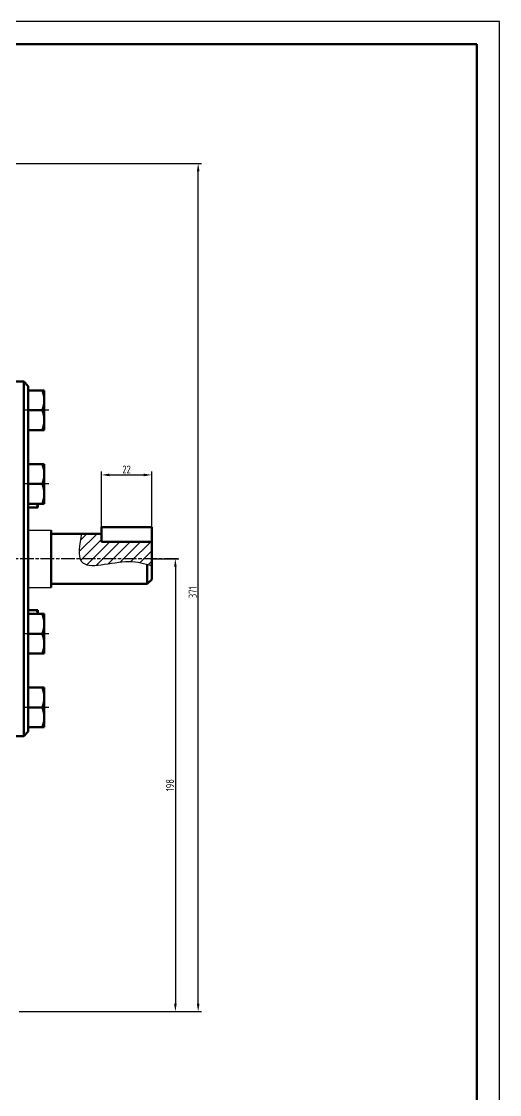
# Model space of a CAD drawing. Header units: millimetres. Extents: x -11122 to -2883, y -3177 to -1688.
# Drawn here: x -7363.8 to -7154.6, y -2804.9 to -2335.6 of the extents above; entities that cross this region are included whole.
import ezdxf

# ---------------------------------------------------------------- set-up
doc = ezdxf.new("R2010")
doc.units = ezdxf.units.MM
doc.header["$LTSCALE"] = 0.5
doc.linetypes.add('AM_ISO08W050', pattern=[18, 12, -1.5, 3, -1.5])
doc.linetypes.add('AM_ISO08W050x2', pattern=[9, 6, -0.75, 1.5, -0.75])
for name, color, linetype, lineweight in [('AM_0', 7, 'Continuous', 50), ('AM_4', 3, 'Continuous', 25), ('AM_5', 3, 'Continuous', 25), ('AM_7', 4, 'AM_ISO08W050', 25)]:
    doc.layers.add(name, color=color, linetype=linetype, lineweight=lineweight)
doc.styles.add('TCVN', font='tcvn+7284-2003i.ttf', dxfattribs={"width": 0.8, "height": 3.5})
doc.dimstyles.new('MyTemplate$0', dxfattribs={"dimtxt": 3.5, "dimasz": 3.5, "dimexe": 1.5, "dimexo": 0, "dimtad": 1, "dimtoh": 1, "dimdec": 0, "dimzin": 0, "dimtxsty": 'TCVN', "dimcen": 0, "dimclrd": 3, "dimclre": 3, "dimclrt": 1, "dimadec": 0, "dimazin": 0, "dimtfac": 1, "dimtdec": 0, "dimtofl": 0, "dimtmove": 0, "dimatfit": 3, "dimfxl": 1, "dimtfill": 1, "dimtolj": 1, "dimtzin": 0, "dimarcsym": 0})

# ---------------------------------------------------------------- blocks, each defined once
blk = doc.blocks.new('*D120')
at = {"color": 3, "lineweight": -2, "transparency": 16777216}
for p, q in [((-7423.74, -2397.69), (-7284.97, -2397.69)), ((-7286.47, -2765.1), (-7286.47, -2401.19)), ((-7363.04, -2768.6), (-7284.97, -2768.6))]:
    blk.add_line(p, q, dxfattribs=at)
at = {"color": 3, "transparency": 16777216}
for points in [[(-7287.05, -2401.19), (-7285.88, -2401.19), (-7286.47, -2397.69)], [(-7287.05, -2765.1), (-7285.88, -2765.1), (-7286.47, -2768.6)]]:
    blk.add_solid(points, dxfattribs=at)
at = {"color": 1, "transparency": 16777216, "insert": (-7288.86, -2585.23), "char_height": 3.5, "attachment_point": 5, "rotation": 90, "style": 'TCVN', "bg_fill": 3, "box_fill_scale": 1.1, "bg_fill_color": 256, "bg_fill_true_color": 13158600, "bg_fill_transparency": 0}
blk.add_mtext('\\A1;371', dxfattribs=at)
blk = doc.blocks.new('*D126')
at = {"color": 3, "lineweight": -2, "transparency": 16777216}
for p, q in [((-7306.79, -2570.6), (-7294.94, -2570.6)), ((-7296.44, -2574.1), (-7296.44, -2765.1)), ((-7364.79, -2768.6), (-7294.94, -2768.6))]:
    blk.add_line(p, q, dxfattribs=at)
at = {"color": 3, "transparency": 16777216}
for points in [[(-7297.02, -2574.1), (-7295.85, -2574.1), (-7296.44, -2570.6)], [(-7297.02, -2765.1), (-7295.85, -2765.1), (-7296.44, -2768.6)]]:
    blk.add_solid(points, dxfattribs=at)
at = {"color": 1, "transparency": 16777216, "insert": (-7298.81, -2669.6), "char_height": 3.5, "attachment_point": 5, "rotation": 90, "style": 'TCVN', "bg_fill": 3, "box_fill_scale": 1.1, "bg_fill_color": 256, "bg_fill_true_color": 13158600, "bg_fill_transparency": 0}
blk.add_mtext('\\A1;198', dxfattribs=at)
blk = doc.blocks.new('*D146')
at = {"layer": 'AM_5', "color": 3, "lineweight": -2, "transparency": 16777216}
for p, q in [((-7328.79, -2563.1), (-7328.79, -2532.41)), ((-7325.29, -2533.91), (-7310.29, -2533.91)), ((-7306.79, -2563.1), (-7306.79, -2532.41))]:
    blk.add_line(p, q, dxfattribs=at)
at = {"layer": 'AM_5', "color": 3, "transparency": 16777216}
for points in [[(-7325.29, -2533.33), (-7325.29, -2534.49), (-7328.79, -2533.91)], [(-7310.29, -2533.33), (-7310.29, -2534.49), (-7306.79, -2533.91)]]:
    blk.add_solid(points, dxfattribs=at)
at = {"layer": 'AM_5', "color": 1, "transparency": 16777216, "insert": (-7317.79, -2531.53), "char_height": 3.5, "attachment_point": 5, "style": 'TCVN', "bg_fill": 3, "box_fill_scale": 1.1, "bg_fill_color": 256, "bg_fill_true_color": 13158600, "bg_fill_transparency": 0}
blk.add_mtext('\\A1;22', dxfattribs=at)

msp = doc.modelspace()

# ---------------------------------------------------------------- hatches: boundary and pattern name
at = {"layer": 'AM_7'}
h = msp.add_hatch(dxfattribs=at)
h.set_pattern_fill('ANSI31', color=256)
h.set_pattern_definition([(45, (-9323.954, -3677.309), (-2.245064, 2.245064), [])])
edge = h.paths.add_edge_path()
edge.add_line((-7328.79, -2563.1), (-7328.79, -2559.6))
edge.add_line((-7328.79, -2559.6), (-7337.54, -2559.6))
edge.add_spline(control_points=[(-7337.54, -2559.6), (-7338.39, -2564.55), (-7340.62, -2577.89), (-7319.4, -2569.85), (-7309.9, -2572.68), (-7306.79, -2573.6)], knot_values=[0.118833, 0.118833, 0.118833, 0.118833, 12.29556, 33.081906, 43.190557, 43.190557, 43.190557, 43.190557], degree=3, periodic=0)
edge.add_line((-7306.79, -2573.6), (-7306.79, -2563.1))
edge.add_line((-7306.79, -2563.1), (-7328.79, -2563.1))

# ---------------------------------------------------------------- linework, layer by layer
at = {"layer": 'AM_0'}
for p, q in [((-7164.6, -2345.59), (-8323.6, -2345.59)), ((-7164.6, -3166.59), (-7164.6, -2345.59)), ((-7362.79, -2493.1), (-7381.79, -2493.1)), ((-7362.79, -2493.1), (-7360.79, -2495.1)), ((-7360.79, -2548.22), (-7360.79, -2537.83)), ((-7360.84, -2550.6), (-7360.79, -2550.6)), ((-7328.79, -2559.6), (-7328.79, -2556.8)), ((-7328.79, -2556.8), (-7306.79, -2556.8)), ((-7306.79, -2556.8), (-7306.79, -2563.1)), ((-7350.79, -2583.1), (-7350.79, -2558.1)), ((-7350.79, -2559.45), (-7350.79, -2558.1)), ((-7350.79, -2559.6), (-7328.79, -2559.6)), ((-7328.79, -2563.1), (-7328.79, -2559.6)), ((-7328.79, -2559.6), (-7328.79, -2563.1)), ((-7306.79, -2579.6), (-7306.79, -2561.6)), ((-7328.79, -2563.1), (-7306.79, -2563.1)), ((-7308.79, -2581.6), (-7308.79, -2573.16)), ((-7308.79, -2581.6), (-7306.79, -2579.6)), ((-7350.79, -2581.45), (-7350.79, -2583.1)), ((-7350.79, -2581.6), (-7308.79, -2581.6))]:
    msp.add_line(p, q, dxfattribs=at)
at = {"layer": 'AM_0', "lineweight": 50}
for p, q in [((-7362.79, -2648.1), (-7362.79, -2493.1)), ((-7360.79, -2646.1), (-7360.79, -2495.1)), ((-7360.79, -2496.94), (-7353.79, -2496.94)), ((-7353.79, -2496.94), (-7353.79, -2505.6)), ((-7354.65, -2505.6), (-7360.79, -2505.6)), ((-7353.79, -2505.6), (-7353.79, -2514.26)), ((-7353.79, -2514.26), (-7360.79, -2514.26)), ((-7360.79, -2529.17), (-7353.79, -2529.17)), ((-7353.79, -2529.17), (-7353.79, -2537.83)), ((-7356.59, -2537.82), (-7360.79, -2537.82)), ((-7354.65, -2537.83), (-7360.79, -2537.83)), ((-7356.59, -2537.83), (-7356.59, -2537.82)), ((-7353.79, -2537.83), (-7353.79, -2546.49)), ((-7353.79, -2546.49), (-7360.79, -2546.49)), ((-7360.79, -2548.22), (-7356.59, -2548.22)), ((-7356.59, -2548.07), (-7356.59, -2546.49)), ((-7356.59, -2548.22), (-7356.59, -2546.49)), ((-7356.59, -2546.49), (-7356.59, -2548.22)), ((-7356.59, -2548.07), (-7356.59, -2546.76)), ((-7360.79, -2603.37), (-7360.79, -2592.98)), ((-7356.59, -2592.98), (-7360.79, -2592.98)), ((-7353.79, -2594.71), (-7360.79, -2594.71)), ((-7356.59, -2594.71), (-7356.59, -2592.98)), ((-7356.59, -2593.12), (-7356.59, -2594.44)), ((-7356.59, -2593.12), (-7356.59, -2594.71)), ((-7353.79, -2603.37), (-7353.79, -2594.71)), ((-7354.65, -2603.37), (-7360.79, -2603.37)), ((-7353.79, -2612.03), (-7353.79, -2603.37)), ((-7360.79, -2612.03), (-7353.79, -2612.03)), ((-7353.79, -2626.94), (-7360.79, -2626.94)), ((-7353.79, -2635.6), (-7353.79, -2626.94)), ((-7354.65, -2635.6), (-7360.79, -2635.6)), ((-7353.79, -2644.26), (-7353.79, -2635.6)), ((-7362.79, -2648.1), (-7360.79, -2646.1)), ((-7360.79, -2644.26), (-7353.79, -2644.26)), ((-7362.79, -2648.1), (-7381.79, -2648.1))]:
    msp.add_line(p, q, dxfattribs=at)
at = {"layer": 'AM_0', "lineweight": 25}
msp.add_line((-7360.79, -2537.82), (-7360.79, -2548.22), dxfattribs=at)
at = {"layer": 'AM_0', "lineweight": 50}
for centre, radius, start, end in [((-7365.15, -2501.27), 11.36, 337.5879, 22.4121), ((-7365.15, -2509.93), 11.36, 337.5879, 22.4121), ((-7365.15, -2533.5), 11.36, 337.5879, 22.4121), ((-7363.61, -2540.42), 7.02, 21.7171, 21.7285), ((-7365.15, -2542.16), 11.36, 337.5879, 22.4121), ((-7363.61, -2545.62), 7.02, 338.2715, 352.9008), ((-7363.4, -2545.62), 6.81, 338.8926, 352.6803), ((-7363.61, -2595.58), 7.02, 7.0992, 21.7285), ((-7363.4, -2595.58), 6.81, 7.3197, 21.1074), ((-7365.15, -2599.04), 11.36, 337.5879, 22.4121), ((-7365.15, -2607.7), 11.36, 337.5879, 22.4121), ((-7365.15, -2631.27), 11.36, 337.5879, 22.4121), ((-7365.15, -2639.93), 11.36, 337.5879, 22.4121)]:
    msp.add_arc(centre, radius, start, end, dxfattribs=at)
at = {"layer": 'AM_4'}
for p, q in [((-7154.6, -2335.59), (-8343.6, -2335.59)), ((-7154.6, -3176.59), (-7154.6, -2335.59))]:
    msp.add_line(p, q, dxfattribs=at)
msp.add_spline([(-7337.51, -2559.45), (-7337.51, -2571.75), (-7316.73, -2571.75), (-7306.79, -2573.6)], degree=3, dxfattribs=at)

# ---------------------------------------------------------------- next in the draw order: dimensions: what is measured, and where the dimension line sits
dim = msp.add_linear_dim(base=(-7286.47, -2397.69), p1=(-7363.04, -2768.6), p2=(-7423.74, -2397.69), angle=90, dimstyle='MyTemplate$0')
dim.commit()
dim.dimension.update_dxf_attribs({"geometry": '*D120', "text_midpoint": (-7286.47, -2585.23), "dimtype": 160})

# ---------------------------------------------------------------- next in the draw order: linework, layer by layer
msp.add_line((-7360.79, -2558.1), (-7350.79, -2558.1))
at = {"layer": 'AM_7', "linetype": 'AM_ISO08W050x2'}
for p, q in [((-7351.79, -2505.6), (-7362.79, -2505.6)), ((-7351.79, -2537.83), (-7362.79, -2537.82)), ((-7351.79, -2603.37), (-7362.79, -2603.37)), ((-7351.79, -2635.6), (-7362.79, -2635.6))]:
    msp.add_line(p, q, dxfattribs=at)

# ---------------------------------------------------------------- next in the draw order: dimensions: what is measured, and where the dimension line sits
at = {"layer": 'AM_5'}
dim = msp.add_linear_dim(base=(-7306.79, -2533.91), p1=(-7328.79, -2563.1), p2=(-7306.79, -2563.1), dimstyle='MyTemplate$0', override={"dimpost": ''}, dxfattribs=at)
dim.commit()
dim.dimension.update_dxf_attribs({"geometry": '*D146', "text_midpoint": (-7317.79, -2531.53)})

# ---------------------------------------------------------------- next in the draw order: dimensions: what is measured, and where the dimension line sits
dim = msp.add_linear_dim(base=(-7296.44, -2768.6), p1=(-7306.79, -2570.6), p2=(-7364.79, -2768.6), angle=90, dimstyle='MyTemplate$0')
dim.commit()
dim.dimension.update_dxf_attribs({"geometry": '*D126', "text_midpoint": (-7296.44, -2669.6), "dimtype": 160})

# ---------------------------------------------------------------- next in the draw order: linework, layer by layer
msp.add_line((-7360.79, -2583.1), (-7350.79, -2583.1))
at = {"layer": 'AM_7'}
msp.add_line((-7295.41, -2570.6), (-7658.38, -2570.6), dxfattribs=at)

doc.saveas('drawing.dxf')
